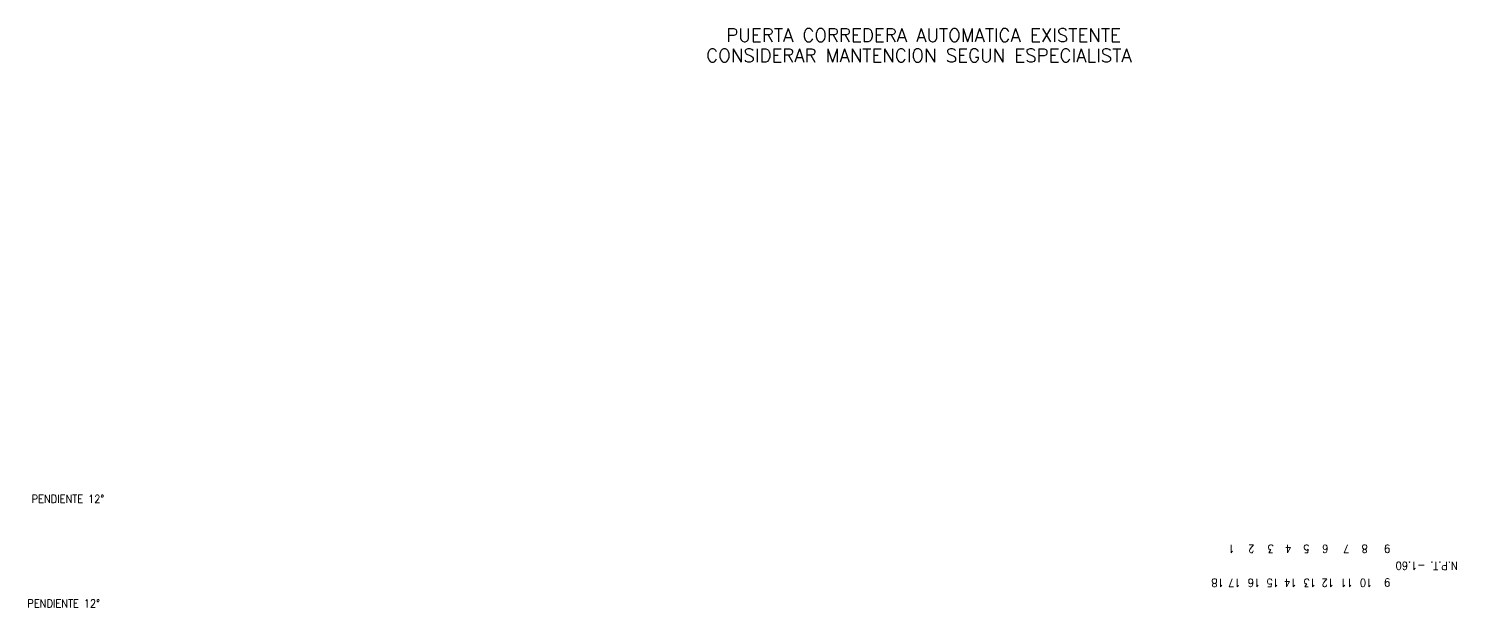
# Model space of a CAD drawing. Header units: millimetres. Extents: x 340 to 1003762, y 22 to 362022.
# Drawn here: x 982354 to 1003762, y 236237 to 244909 of the extents above; entities that cross this region are included whole.
import ezdxf

# ---------------------------------------------------------------- set-up
doc = ezdxf.new("R2010")
doc.units = ezdxf.units.MM
doc.layers.add('A-DEMOLICION SV', color=40, linetype='Continuous')
doc.layers.add('LSBB_P_002 - PLANTA 1° NIVEL SALA DE VENTAS$0$LETREROS', color=2, linetype='Continuous')
doc.styles.add('LSBB_P_002 - PLANTA 1° NIVEL SALA DE VENTAS$0$ELEV', font='romans', dxfattribs={"bigfont": 'SPEC-SL.SHX'})

# ---------------------------------------------------------------- blocks, each defined once
blk = doc.blocks.new('LSBB_P_002 - PLANTA 1° NIVEL SALA DE VENTAS', base_point=(223.57, 14.22))
at = {"layer": 'LSBB_P_002 - PLANTA 1° NIVEL SALA DE VENTAS$0$LETREROS', "color": 3, "style": 'LSBB_P_002 - PLANTA 1° NIVEL SALA DE VENTAS$0$ELEV'}
for s, p in [('PUERTA CORREDERA AUTOMATICA EXISTENTE', (1216.035, 258.818)), ('CONSIDERAR MANTENCION SEGUN ESPECIALISTA', (1215.733, 258.515))]:
    blk.add_text(s, height=0.2, dxfattribs=at).set_placement(p)
at = {"layer": 'LSBB_P_002 - PLANTA 1° NIVEL SALA DE VENTAS$0$LETREROS', "style": 'LSBB_P_002 - PLANTA 1° NIVEL SALA DE VENTAS$0$ELEV', "width": 0.9}
for p in [(1205.619, 251.911), (1205.555, 250.346)]:
    blk.add_text('PENDIENTE 12%%D', height=0.12, dxfattribs=at).set_placement(p)
for s, p in [('1', (1223.653, 251.285)), ('2', (1223.953, 251.285)), ('3', (1224.244, 251.285)), ('4', (1224.506, 251.285)), ('5', (1224.778, 251.285)), ('6', (1225.059, 251.285)), ('7', (1225.378, 251.285)), ('8', (1225.65, 251.285)), ('9', (1225.988, 251.285)), ('N.P.T. -1.60', (1226.999, 251.029)), ('18', (1223.492, 250.774)), ('17', (1223.743, 250.774)), ('16', (1224.037, 250.774)), ('15', (1224.317, 250.774)), ('14', (1224.586, 250.774)), ('13', (1224.875, 250.774)), ('12', (1225.144, 250.774)), ('11', (1225.426, 250.774)), ('10', (1225.717, 250.774)), ('9', (1225.988, 250.779))]:
    blk.add_text(s, height=0.12, rotation=180, dxfattribs=at).set_placement(p)

msp = doc.modelspace()

# ---------------------------------------------------------------- block references
at = {"layer": 'A-DEMOLICION SV', "xscale": 1000, "yscale": 1000, "zscale": 1000}
msp.add_blockref('LSBB_P_002 - PLANTA 1° NIVEL SALA DE VENTAS', (351, 112), dxfattribs=at)

doc.saveas('drawing.dxf')
